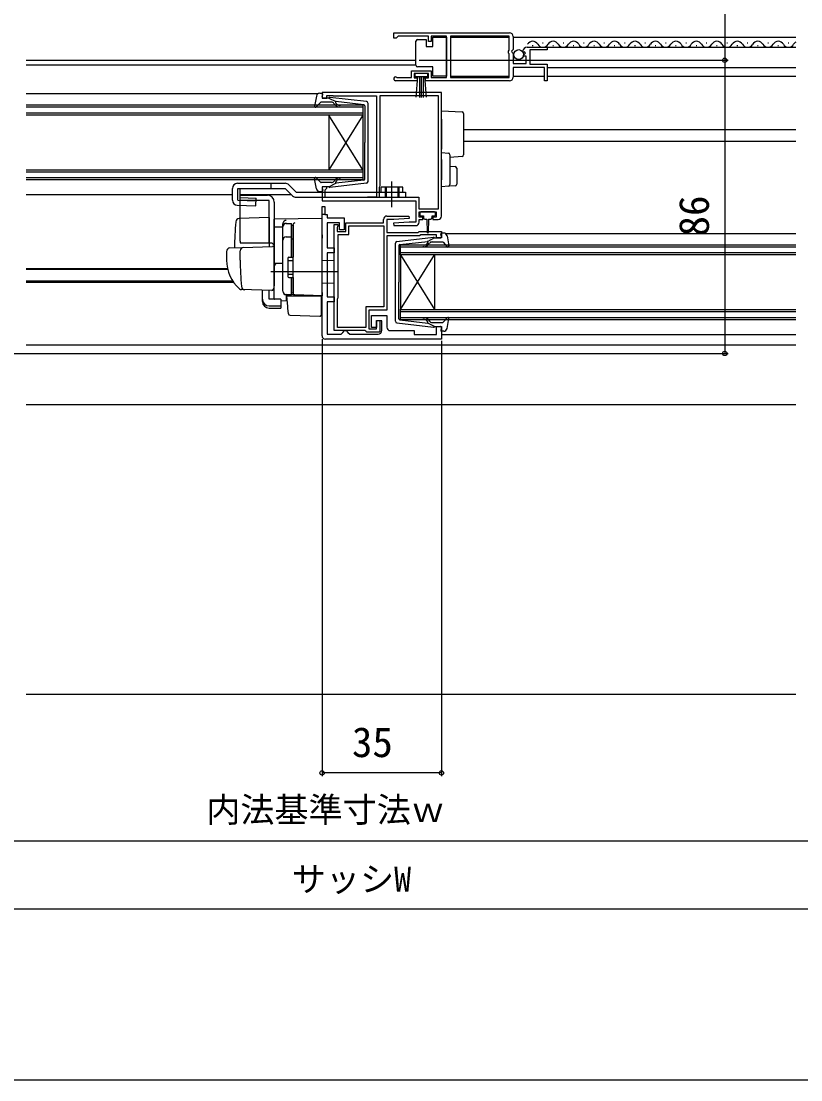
# Model space of a CAD drawing. Units: millimetres, scale not verified. Extents: x -525 to 525, y -783 to 778.
# Drawn here: x -79.3 to 149.3, y -782.7 to -472.2 of the extents above; entities that cross this region are included whole.
import ezdxf
from ezdxf.enums import TextEntityAlignment as Align

# ---------------------------------------------------------------- set-up
doc = ezdxf.new("R2010")
doc.units = ezdxf.units.MM
doc.header["$LTSCALE"] = 4
for name, color, linetype in [('0-2_YKK_11', 7, 'Continuous'), ('0-4_YKK_12', 2, 'Continuous'), ('0-5_YKK_13', 4, 'Continuous'), ('0-7_YKK_D', 6, 'Continuous'), ('0-8_YKK_ZWAK', 7, 'Continuous'), ('0-9_YSS_K', 3, 'Continuous')]:
    doc.layers.add(name, color=color, linetype=linetype)
doc.styles.add('ＭＳ ゴシック', font='')
doc.styles.get('ＭＳ ゴシック').set_extended_font_data('MS Gothic')

msp = doc.modelspace()

# ---------------------------------------------------------------- linework, layer by layer
at = {"layer": '0-2_YKK_11'}
msp.add_line((29.945, -475.7), (63.945, -475.7), dxfattribs=at)
for points in [[(30.849, -488.729), (31.043, -488.8), (35.145, -488.8), (35.145, -486.8), (40.945, -486.8), (40.945, -488.8), (45.442, -488.8), (45.442, -476.6), (40.945, -476.6), (40.945, -478.2), (40.145, -478.2), (40.145, -476.6), (31.245, -476.6), (30.945, -476.9), (30.645, -477.2), (29.945, -477.2), (29.945, -475.7)], [(64.945, -476.7), (64.945, -480.531), (64.492, -481.071), (64.645, -481.4), (64.945, -481.7), (64.945, -484.7), (68.745, -484.7), (68.745, -482.5), (68.128, -482.5), (68.021, -482.241), (68.586, -481.676), (68.316, -481.208), (67.997, -481.293), (67.746, -481.082)], [(69.04, -479.9), (74.945, -479.9), (74.945, -480.7), (69.845, -480.7), (69.845, -484.9), (74.945, -484.9), (74.945, -489.7), (74.145, -489.7), (74.145, -485.8), (64.945, -485.8), (64.945, -488.7)], [(63.945, -489.7), (39.245, -489.7), (39.245, -488.9), (40.145, -488.9), (40.145, -487.6), (35.945, -487.6), (35.945, -488.9), (36.845, -488.9), (36.845, -489.7), (30.495, -489.7)], [(43.945, -529.4), (43.945, -493.2), (8.945, -493.2), (8.945, -494.8), (10.345, -494.8), (10.345, -494), (11.913, -494), (12.079, -494.05), (12.245, -494.1), (24.945, -494.1), (24.945, -523.9), (22.245, -523.9), (22.079, -523.95), (21.913, -524), (9.845, -524), (9.845, -521.7), (10.045, -521.5), (10.345, -521.2), (10.345, -520.8), (8.945, -520.8), (8.945, -524.9), (36.445, -524.9), (36.445, -531.2), (34.445, -531.2), (29.935, -531.436), (29.955, -532.2), (36.445, -532.2)], [(8.945, -564.5), (8.945, -526.6), (9.745, -526.6), (9.745, -528.9), (10.445, -528.9), (10.445, -529.9), (15.445, -529.9), (15.445, -533.4), (14.045, -533.4), (14.045, -531.4), (10.445, -531.4), (10.445, -538.7), (12.545, -538.7), (12.545, -540.2), (10.445, -540.2), (10.445, -553.1), (12.545, -553.1), (12.545, -554.6), (10.445, -554.6), (10.445, -564), (14.545, -564), (15.045, -563.5), (15.545, -563), (16.045, -563), (16.545, -563.5), (17.045, -564), (25.445, -564)], [(27.945, -529.4), (34.435, -529.4), (34.455, -530.164), (29.945, -530.4), (27.945, -530.4), (27.945, -534.2), (37.145, -534.2), (37.445, -533.9), (43.945, -533.9), (43.945, -535.8), (42.545, -535.8), (42.545, -534.9), (37.859, -534.9), (37.559, -535.2), (27.945, -535.2), (27.945, -557), (22.645, -557), (22.645, -562.5), (24.945, -562.5), (24.945, -560), (25.845, -560), (25.845, -563.4), (22.045, -563.4), (21.762, -563.2), (21.479, -563), (12.545, -563)], [(12.545, -563), (12.545, -531.9), (13.545, -531.9), (13.545, -532.3), (13.445, -532.523), (13.345, -532.747), (13.345, -533.9), (15.945, -533.9), (15.945, -531.4), (26.945, -531.4), (26.945, -530.4)], [(37.445, -531.2), (37.445, -530.4), (38.445, -530.4), (38.445, -529.7), (37.445, -529.7), (37.445, -528.2), (42.445, -528.2), (42.445, -529.7), (41.445, -529.7), (41.445, -530.4), (42.945, -530.4)], [(26.445, -563), (26.445, -560.1), (24.945, -560.1), (24.945, -562.1), (23.445, -562.1), (23.445, -558.6), (27.945, -558.6), (27.945, -562)], [(28.945, -563), (35.945, -563), (35.945, -564.1), (42.545, -564.1), (42.545, -561.8), (43.945, -561.8), (43.945, -565.5), (9.945, -565.5)]]:
    msp.add_lwpolyline(points, dxfattribs=at)
for points in [[(46.642, -488.8), (63.845, -488.8), (63.845, -481.8), (63.645, -481.6), (63.645, -481), (63.845, -480.8), (63.845, -476.6), (46.642, -476.6)], [(43.045, -527.3), (43.045, -494.1), (25.845, -494.1), (25.845, -520.6), (25.745, -520.823), (25.645, -521.047), (25.645, -523.9), (37.345, -523.9), (37.345, -527.3)], [(8.945, -528.9), (8.945, -526.6), (9.745, -526.6), (9.745, -528.9)], [(27.045, -532.3), (27.045, -556), (21.745, -556), (21.745, -562.1), (13.445, -562.1), (13.445, -553.747), (13.545, -553.523), (13.645, -553.3), (13.645, -534.8), (16.845, -534.8), (16.845, -532.3)]]:
    msp.add_lwpolyline(points, close=True, dxfattribs=at)
for centre, radius, start, end in [((63.945, -476.7), 1, 0.00001, 89.99999), ((69.04, -481.2), 1.3, 89.99998, 174.7841), ((30.495, -489.15), 0.55, 49.88063, 270.00002), ((63.945, -488.7), 1, 270.00001, 359.99999), ((27.945, -530.4), 1, 90.00001, 179.99999), ((42.945, -529.4), 1, 270.00001, 359.99999), ((36.445, -531.2), 1, 270.00207, 359.99999), ((9.945, -564.5), 1, 180.00001, 269.99999), ((25.445, -563), 1, 270.00001, 359.99999), ((28.945, -562), 1, 180.00001, 269.99999)]:
    msp.add_arc(centre, radius, start, end, dxfattribs=at)
at = {"layer": '0-4_YKK_12'}
for p, q in [((46.645, -476.9), (63.845, -476.9)), ((64.945, -476.9), (147.804, -476.9)), ((70.592, -479.399), (70.792, -479.399)), ((73.592, -478.639), (73.792, -478.639)), ((74.545, -479.9), (147.804, -479.9)), ((76.592, -479.399), (76.792, -479.399)), ((79.592, -478.639), (79.792, -478.639)), ((82.592, -479.399), (82.792, -479.399)), ((85.592, -478.639), (85.792, -478.639)), ((88.592, -479.399), (88.792, -479.399)), ((91.592, -478.639), (91.792, -478.639)), ((94.592, -479.399), (94.792, -479.399)), ((97.592, -478.639), (97.792, -478.639)), ((100.592, -479.399), (100.792, -479.399)), ((103.592, -478.639), (103.792, -478.639)), ((106.592, -479.399), (106.792, -479.399)), ((109.592, -478.639), (109.792, -478.639)), ((112.592, -479.399), (112.792, -479.399)), ((115.591, -478.639), (115.791, -478.639)), ((118.591, -479.399), (118.791, -479.399)), ((121.591, -478.639), (121.791, -478.639)), ((124.591, -479.399), (124.791, -479.399)), ((127.591, -478.639), (127.791, -478.639)), ((130.591, -479.399), (130.791, -479.399)), ((133.591, -478.639), (133.791, -478.639)), ((136.591, -479.399), (136.791, -479.399)), ((139.591, -478.639), (139.791, -478.639)), ((142.591, -479.399), (142.791, -479.399)), ((145.591, -478.639), (145.791, -478.639)), ((-77.755, -483.7), (36.442, -483.7)), ((-77.755, -485.1), (36.442, -485.1)), ((74.945, -485.8), (147.804, -485.8)), ((46.645, -488.4), (63.845, -488.4)), ((64.945, -488.4), (74.145, -488.4)), ((74.945, -488.4), (147.804, -488.4)), ((-77.755, -493.5), (7.839, -493.5)), ((20.945, -497.5), (-77.755, -497.5)), ((-77.755, -499.1), (20.945, -499.1)), ((10.945, -499.8), (10.945, -515.8)), ((20.945, -499.8), (10.945, -515.8)), ((20.945, -515.8), (10.945, -499.8)), ((20.945, -499.8), (20.945, -515.8)), ((50.445, -504), (147.804, -504)), ((50.445, -507.4), (147.804, -507.4)), ((20.945, -516.5), (-77.755, -516.5)), ((-77.755, -518.1), (20.945, -518.1)), ((-77.755, -523.1), (-17.352, -523.1)), ((-15.017, -523.1), (-0.052, -523.1)), ((45.046, -534.5), (147.804, -534.5)), ((31.945, -537.8), (147.804, -537.8)), ((147.804, -538.5), (31.945, -538.5)), ((31.945, -540.1), (147.804, -540.1)), ((31.945, -540.8), (31.945, -556.8)), ((31.945, -540.8), (41.945, -556.8)), ((31.945, -556.8), (41.945, -540.8)), ((41.945, -540.8), (41.945, -556.8)), ((-77.755, -544.787), (-18.795, -544.787)), ((-77.755, -545), (-18.746, -545)), ((-77.755, -548.4), (-17.278, -548.4)), ((-77.755, -548.8), (-17.005, -548.8)), ((31.945, -556.8), (147.804, -556.8)), ((147.804, -557.5), (31.945, -557.5)), ((31.945, -559.1), (147.804, -559.1)), ((43.945, -564.1), (147.804, -564.1)), ((-77.755, -567.2), (147.804, -567.2)), ((-77.755, -584.7), (147.804, -584.7))]:
    msp.add_line(p, q, dxfattribs=at)
for points in [[(-77.755, -496.8), (20.945, -496.8), (20.945, -499.8), (-77.755, -499.8)], [(-77.755, -515.8), (20.945, -515.8), (20.945, -518.8), (-77.755, -518.8)], [(147.804, -540.8), (31.945, -540.8), (31.945, -537.8)], [(147.804, -559.8), (31.945, -559.8), (31.945, -556.8)]]:
    msp.add_lwpolyline(points, dxfattribs=at)
for centre, start, end in [((70.692, -479.858), 29.19937, 150.80063), ((73.692, -478.181), 209.19064, 330.80936), ((76.692, -479.858), 29.19937, 150.80063), ((79.692, -478.181), 209.19064, 330.80936), ((82.692, -479.858), 29.19937, 150.80063), ((85.692, -478.181), 209.19064, 330.80936), ((88.692, -479.857), 29.19937, 150.80063), ((91.692, -478.181), 209.19064, 330.80936), ((94.692, -479.858), 29.19937, 150.80063), ((97.692, -478.181), 209.19064, 330.80936), ((100.692, -479.858), 29.19937, 150.80063), ((103.692, -478.181), 209.19064, 330.80936), ((106.692, -479.857), 29.19937, 150.80063), ((109.692, -478.181), 209.19064, 330.80936), ((112.692, -479.857), 29.19937, 150.80063), ((115.691, -478.181), 209.19064, 330.80936), ((118.691, -479.857), 29.19937, 150.80063), ((121.691, -478.181), 209.19064, 330.80936), ((124.691, -479.857), 29.19937, 150.80063), ((127.691, -478.181), 209.19064, 330.80936), ((130.691, -479.857), 29.19937, 150.80063), ((133.691, -478.181), 209.19064, 330.80936), ((136.691, -479.857), 29.19937, 150.80063), ((139.691, -478.181), 209.19064, 330.80936), ((142.691, -479.857), 29.19937, 150.80063), ((145.691, -478.181), 209.19064, 330.80936), ((148.691, -479.857), 121.08783, 150.80063)]:
    msp.add_arc(centre, 1.718, start, end, dxfattribs=at)
at = {"layer": '0-5_YKK_13'}
for p, q in [((36.942, -477.65), (39.442, -477.65)), ((39.442, -477.65), (39.442, -479.65)), ((39.442, -479.65), (41.442, -479.65)), ((36.442, -485.15), (36.442, -484.65)), ((41.442, -485.65), (36.942, -485.65)), ((36.509, -494.576), (37.045, -488.45)), ((37.545, -488.45), (37.545, -494.6)), ((38.045, -488.45), (38.045, -494.6)), ((38.545, -488.45), (38.545, -494.6)), ((39.581, -494.576), (39.045, -488.45)), ((8.275, -493.4), (8.844, -493.4)), ((7.292, -494.217), (6.749, -497.145)), ((8.455, -496.098), (7.265, -497.402)), ((11.677, -496), (8.676, -496)), ((8.955, -494.419), (9.133, -493.78)), ((10.944, -494.8), (9.244, -494.8)), ((10.944, -494.8), (12.944, -495.813)), ((22.001, -495.849), (11.261, -494.602)), ((12.869, -496.864), (12.444, -496.357)), ((12.93, -496.159), (13.252, -496.543)), ((21.178, -496.769), (12.944, -495.813)), ((22.444, -519.255), (22.444, -496.345)), ((21.444, -497.067), (21.444, -507.8)), ((43.945, -498.497), (49.976, -498.866)), ((43.945, -500.993), (43.945, -498.497)), ((50.445, -499.365), (50.445, -501.361)), ((43.945, -500.993), (43.945, -509.799)), ((21.444, -518.533), (21.444, -507.8)), ((43.945, -510.797), (43.945, -509.799)), ((43.945, -510.797), (45.976, -510.921)), ((43.945, -512.793), (43.945, -510.797)), ((49.976, -511.981), (46.445, -512.197)), ((43.945, -512.793), (43.945, -518.801)), ((46.445, -514.797), (47.976, -514.891)), ((8.455, -519.502), (7.265, -518.198)), ((48.445, -515.39), (48.445, -520.052)), ((-17.352, -524.743), (-17.352, -521.301)), ((-17.352, -524.743), (-17.352, -521.301)), ((-15.852, -519.801), (-1.852, -519.801)), ((-15.736, -521.301), (-1.852, -521.301)), ((-15.736, -524.746), (-15.736, -521.301)), ((-15.017, -524.001), (-15.017, -521.301)), ((-6.055, -519.801), (-6.055, -521.301)), ((-1.852, -521.301), (0.308, -523.461)), ((-0.791, -520.24), (1.369, -522.4)), ((7.292, -521.382), (6.749, -518.455)), ((11.677, -519.6), (8.676, -519.6)), ((8.955, -521.18), (9.133, -521.819)), ((10.944, -520.8), (9.244, -520.8)), ((10.944, -520.8), (12.944, -519.786)), ((22.001, -519.751), (11.261, -520.998)), ((12.869, -518.736), (12.444, -519.243)), ((12.93, -519.44), (13.252, -519.057)), ((21.178, -518.831), (12.944, -519.786)), ((26.245, -522.4), (26.245, -520.9)), ((27.445, -520.9), (27.445, -523.9)), ((27.745, -520.9), (27.745, -523.9)), ((29.445, -526.805), (29.445, -519.247)), ((31.145, -520.9), (31.145, -523.9)), ((47.976, -520.551), (45.976, -520.673)), ((-15.057, -536.802), (-15.057, -523.302)), ((-15.057, -523.302), (-7.057, -523.302)), ((-15.017, -524.001), (-10.352, -524.134)), ((-10.417, -526.399), (-10.352, -524.134)), ((1.369, -522.4), (33.445, -522.4)), ((1.369, -523.9), (33.445, -523.9)), ((8.275, -522.2), (8.844, -522.2)), ((33.445, -522.4), (33.445, -523.9)), ((-15.895, -526.242), (-10.417, -526.399)), ((-15.736, -524.746), (-10.374, -524.899)), ((-6.557, -524.802), (-15.057, -524.802)), ((-6.557, -537.302), (-6.557, -524.802)), ((-5.057, -525.302), (-5.057, -549.602)), ((-6.557, -529.854), (-15.383, -530.162)), ((-6.557, -529.854), (-6.557, -538.354)), ((8.943, -530.102), (-5.057, -530.346)), ((-5.057, -532.575), (-5.057, -530.346)), ((-5.057, -530.802), (-5.057, -530.79)), ((-5.057, -531.002), (-5.057, -530.802)), ((8.943, -534.898), (8.943, -530.102)), ((37.645, -528.501), (37.645, -529.001)), ((41.945, -528.201), (37.945, -528.201)), ((37.945, -529.301), (38.695, -529.301)), ((38.695, -529.301), (38.695, -529.901)), ((39.095, -530.301), (39.695, -530.301)), ((39.695, -530.301), (39.795, -534.255)), ((40.195, -530.301), (40.095, -534.255)), ((40.195, -530.301), (40.795, -530.301)), ((41.195, -529.901), (41.195, -529.301)), ((41.195, -529.301), (41.945, -529.301)), ((42.245, -529.001), (42.245, -528.501)), ((-5.057, -532.575), (-2.557, -532.54)), ((-2.557, -532.479), (-2.557, -531.684)), ((-2.557, -551.434), (-2.557, -532.479)), ((-2.557, -551.452), (-2.557, -532.573)), ((-1.557, -531.573), (-0.057, -531.573)), ((-0.057, -541.452), (-0.057, -531.552)), ((-0.057, -532.076), (0.443, -532.076)), ((0.443, -531.955), (0.445, -531.914)), ((0.443, -535.594), (0.443, -531.955)), ((0.443, -532.076), (0.443, -541.452)), ((0.443, -533.267), (0.443, -533.72)), ((-1.557, -535.517), (-0.057, -535.517)), ((-0.057, -536.036), (0.443, -536.036)), ((0.443, -536.076), (0.443, -535.594)), ((0.443, -551.522), (0.443, -536.076)), ((8.943, -534.898), (8.943, -535.862)), ((8.943, -551.802), (8.943, -535.862)), ((30.884, -536.849), (41.625, -535.602)), ((31.707, -537.769), (39.942, -536.813)), ((41.942, -535.8), (39.942, -536.813)), ((41.208, -537), (44.21, -537)), ((41.942, -535.8), (43.642, -535.8)), ((43.931, -535.419), (43.753, -534.78)), ((44.611, -534.4), (44.042, -534.4)), ((45.594, -535.217), (46.137, -538.145)), ((-19.057, -539.756), (-19.057, -542.302)), ((-18.092, -538.757), (-14.304, -538.624)), ((-15.057, -542.302), (-15.057, -539.599)), ((-6.057, -537.302), (-14.923, -537.302)), ((-14.304, -538.624), (-5.574, -538.32)), ((-5.057, -538.819), (-5.057, -549.302)), ((30.442, -560.255), (30.442, -537.345)), ((31.442, -538.067), (31.442, -548.8)), ((39.956, -537.159), (39.634, -537.543)), ((40.017, -537.864), (40.442, -537.357)), ((44.431, -537.098), (45.62, -538.402)), ((-5.057, -542.602), (-5.057, -542.002)), ((-5.057, -543.602), (-5.057, -543.002)), ((-1.057, -541.752), (-1.057, -547.152)), ((-1.057, -542.452), (0.443, -542.452)), ((-0.757, -541.452), (0.443, -541.452)), ((0.443, -541.302), (0.443, -540.802)), ((12.443, -542.502), (8.943, -542.44)), ((13.443, -545.801), (-6.057, -545.801)), ((-2.557, -543.302), (-5.057, -543.345)), ((-5.057, -547.093), (-5.057, -543.347)), ((-5.057, -545.081), (-5.057, -544.117)), ((-5.057, -545.122), (-5.057, -545.081)), ((-5.057, -546.602), (-5.057, -546.002)), ((-5.057, -549.302), (-5.095, -549.556)), ((-5.057, -547.602), (-5.057, -547.002)), ((-5.057, -547.602), (-5.057, -547.002)), ((-5.057, -547.602), (-5.057, -547.002)), ((-5.057, -547.602), (-5.057, -549.302)), ((-5.057, -547.602), (-5.057, -549.302)), ((-1.057, -546.452), (0.443, -546.452)), ((-0.757, -547.452), (0.443, -547.452)), ((-0.057, -552.452), (-0.057, -547.452)), ((0.443, -547.452), (0.443, -551.952)), ((0.443, -548.002), (0.443, -547.502)), ((31.442, -559.533), (31.442, -548.8)), ((-13.798, -550.996), (-14.646, -550.967)), ((-5.801, -551.276), (-14.63, -550.967)), ((-8.557, -553.809), (-8.557, -551.179)), ((-6.557, -553.809), (-6.557, -551.249)), ((-5.095, -549.556), (-5.289, -550.85)), ((0.926, -552.522), (-1.592, -552.434)), ((-1.592, -552.434), (-1.592, -554.218)), ((-0.057, -552.452), (-1.557, -552.452)), ((-0.057, -551.952), (0.443, -551.952)), ((0.443, -552.022), (0.443, -551.522)), ((8.943, -552.802), (0.926, -552.522)), ((8.943, -551.802), (8.943, -552.802)), ((-8.557, -554.472), (-8.557, -553.809)), ((-3.157, -553.809), (-6.557, -553.809)), ((-3.157, -553.809), (-3.157, -555.753)), ((-3.157, -554.191), (-1.592, -554.218)), ((7.943, -552.767), (8.943, -552.802)), ((-6.557, -556.416), (-3.157, -556.416)), ((-1.041, -556.412), (-1.081, -555.955)), ((-0.899, -558.029), (-1.041, -556.412)), ((-0.419, -558.485), (8.333, -558.791)), ((8.643, -556.78), (8.643, -558.491)), ((30.884, -560.751), (41.625, -561.998)), ((31.707, -559.831), (39.942, -560.786)), ((39.956, -560.44), (39.634, -560.057)), ((41.942, -561.8), (39.942, -560.786)), ((40.017, -559.736), (40.442, -560.243)), ((41.208, -560.6), (44.21, -560.6)), ((41.942, -561.8), (43.642, -561.8)), ((44.431, -560.502), (45.62, -559.198)), ((45.594, -562.382), (46.137, -559.455)), ((43.931, -562.18), (43.753, -562.819)), ((44.611, -563.2), (44.042, -563.2))]:
    msp.add_line(p, q, dxfattribs=at)
for points in [[(41.442, -479.65), (41.442, -476.95), (45.442, -476.95), (45.442, -488.35)], [(36.442, -484.65), (36.442, -478.65), (36.442, -478.15)], [(45.442, -488.35), (41.442, -488.35), (41.442, -485.65)], [(50.445, -501.361), (50.445, -509.486), (50.445, -511.482)], [(46.445, -511.42), (46.445, -512.918), (46.445, -518.677), (46.445, -520.174)], [(32.645, -522.4), (32.645, -520.9), (26.245, -520.9)], [(31.445, -520.9), (31.445, -522.4), (31.445, -523.9)], [(45.976, -520.673), (43.945, -520.797), (43.945, -518.801)], [(-5.057, -544.117), (-5.057, -543.753), (-5.057, -532.575)], [(12.443, -542.502), (12.443, -549.102), (8.943, -549.163)], [(-5.057, -553.667), (-5.057, -547.923), (-5.057, -547.093)], [(-1.081, -555.955), (-1.357, -552.802), (-1.326, -552.802)], [(-1.326, -552.802), (8.643, -552.802), (8.643, -556.144), (8.643, -556.78)], [(-6.557, -555.753), (-3.157, -555.753), (-3.157, -556.416)]]:
    msp.add_lwpolyline(points, dxfattribs=at)
msp.add_lwpolyline([(36.145, -488.45), (39.945, -488.45), (39.945, -487.6), (36.145, -487.6)], close=True, dxfattribs=at)
msp.add_circle((66.595, -482.05), 1.45, dxfattribs=at)
for centre, radius, start, end in [((36.942, -478.15), 0.5, 90, 179.99999), ((36.942, -485.15), 0.5, 180.00005, 270), ((8.275, -494.4), 1, 90, 169.48786), ((8.844, -493.7), 0.3, 344.43464, 90), ((8.676, -496.3), 0.3, 90, 137.64469), ((9.244, -494.5), 0.3, 164.43464, 270), ((11.227, -494.9), 0.3, 83.37911, 160.52878), ((11.677, -497), 1, 40.00001, 90), ((13.084, -496.031), 0.2, 83.37911, 220.00001), ((14.018, -495.9), 1, 220.00001, 270), ((21.944, -496.345), 0.5, 0, 83.37911), ((7.044, -497.2), 0.3, 169.48786, 317.64469), ((14.018, -495.9), 1.5, 220.00001, 270), ((14.018, -497.15), 0.25, 270, 90), ((21.144, -497.067), 0.3, 0, 83.37911), ((49.945, -499.365), 0.5, 0, 86.5), ((45.945, -511.42), 0.5, 0, 86.5), ((49.945, -511.482), 0.5, 273.5, 0), ((47.945, -515.39), 0.5, 0, 86.5), ((7.044, -518.4), 0.3, 42.35531, 190.51214), ((14.018, -519.7), 1.5, 90, 139.99999), ((14.018, -518.45), 0.25, 270, 90), ((-15.852, -521.301), 1.5, 90, 180), ((-1.852, -521.301), 1.5, 45, 90), ((8.275, -521.2), 1, 190.51214, 270), ((8.676, -519.3), 0.3, 222.35531, 270), ((9.244, -521.1), 0.3, 90, 195.56536), ((11.227, -520.7), 0.3, 199.47122, 276.62089), ((11.677, -518.6), 1, 270, 319.99999), ((13.084, -519.569), 0.2, 139.99999, 276.62089), ((14.018, -519.7), 1, 90, 139.99999), ((21.144, -518.533), 0.3, 276.62089, 0), ((21.944, -519.255), 0.5, 276.62089, 0), ((45.945, -520.174), 0.5, 273.5, 0), ((47.945, -520.052), 0.5, 273.5, 0), ((-7.057, -525.302), 2, 0, 90), ((1.369, -522.4), 1.5, 225, 270), ((8.844, -521.9), 0.3, 270, 15.56536), ((-15.852, -524.743), 1.5, 180, 268.36342), ((-15.348, -531.162), 1, 92, 175.1492), ((-1.549, -531.691), 1.01, 92.39285, 128.65936), ((37.945, -528.501), 0.3, 90, 180), ((37.945, -529.001), 0.3, 180, 270), ((39.095, -529.901), 0.4, 180, 270), ((40.795, -529.901), 0.4, 270, 359.99781), ((41.945, -528.501), 0.3, 0, 90), ((41.945, -529.001), 0.3, 270, 0), ((98.243, -540.802), 115, 175.1492, 178.95761), ((-1.557, -531.684), 1, 128.57221, 180), ((-1.559, -532.478), 0.998, 91.87521, 180.01759), ((-1.557, -532.573), 1, 90, 180), ((1.011, -531.965), 0.569, 98.65414, 174.87867), ((-14.057, -536.802), 1, 180, 210), ((-1.557, -536.517), 1, 90, 180), ((30.942, -537.345), 0.5, 96.62089, 180), ((39.802, -537.031), 0.2, 319.99999, 96.62089), ((39.945, -534.251), 0.15, 181.5265, 358.47315), ((41.208, -538), 1, 90, 139.99999), ((41.659, -535.9), 0.3, 19.47122, 96.62089), ((43.642, -535.5), 0.3, 270, 15.56536), ((44.042, -534.7), 0.3, 90, 195.56536), ((44.21, -537.3), 0.3, 42.35531, 90), ((44.611, -535.4), 1, 10.51214, 90), ((-18.057, -539.756), 1, 92, 180), ((-14.057, -539.599), 1, 92, 180), ((-6.057, -538.302), 1, 0, 90), ((-5.557, -538.819), 0.5, 0, 92), ((31.742, -538.067), 0.3, 96.62089, 180), ((38.868, -538.15), 0.25, 90, 270), ((38.868, -536.9), 1, 270, 319.99999), ((38.868, -536.9), 1.5, 270, 319.99999), ((45.842, -538.2), 0.3, 222.35531, 10.51214), ((-8.057, -542.401), 11, 179.4814, 229.17186), ((65.943, -542.289), 81, 180.00856, 185.53061), ((-0.757, -541.752), 0.3, 90, 180), ((-10.049, -549.23), 7.716, 44.7071, 49.68108), ((-0.757, -547.152), 0.3, 180, 270), ((-14.595, -549.968), 1, 229.17186, 268), ((-13.684, -550), 1, 185.53061, 268), ((-5.783, -550.776), 0.5, 268, 351.46923), ((-1.557, -551.434), 1, 180, 268), ((-1.557, -551.452), 1, 180, 270), ((0.943, -552.022), 0.5, 180, 268), ((-4.557, -553.667), 0.5, 180, 196.57035), ((-0.401, -557.985), 0.5, 185, 268.02699), ((8.343, -558.491), 0.3, 268, 0), ((30.942, -560.255), 0.5, 180, 263.37911), ((31.742, -559.533), 0.3, 180, 263.37911), ((38.868, -559.45), 0.25, 90, 270), ((38.868, -560.7), 1.5, 40.00001, 90), ((38.868, -560.7), 1, 40.00001, 90), ((39.802, -560.569), 0.2, 263.37911, 40.00001), ((41.208, -559.6), 1, 220.00001, 270), ((41.659, -561.7), 0.3, 263.37911, 340.52878), ((43.642, -562.1), 0.3, 344.43464, 90), ((44.21, -560.3), 0.3, 270, 317.64469), ((45.842, -559.4), 0.3, 349.48786, 137.64469), ((44.042, -562.9), 0.3, 164.43464, 270), ((44.611, -562.2), 1, 270, 349.48786)]:
    msp.add_arc(centre, radius, start, end, dxfattribs=at)
for centre in [(-6.557, -553.809), (-6.557, -554.472)]:
    msp.add_ellipse(centre, major_axis=(2, 0), ratio=0.971846, start_param=3.1415927, end_param=4.712389, dxfattribs=at)
at = {"layer": '0-7_YKK_D'}
for p, q in [((126.995, -413.7), (126.995, -483.7)), ((37.442, -483.7), (127.995, -483.7)), ((37.442, -483.7), (127.995, -483.7)), ((126.995, -483.7), (126.995, -569.7)), ((8.945, -565.5), (8.945, -693.7)), ((43.945, -566), (43.945, -693.7)), ((-212.206, -569.7), (127.995, -569.7)), ((43.945, -692.7), (8.945, -692.7)), ((244.499, -712.7), (-194.501, -712.7)), ((264.499, -732.7), (-214.501, -732.7))]:
    msp.add_line(p, q, dxfattribs=at)
for centre in [(126.995, -483.7), (126.995, -483.7), (126.995, -569.7), (8.945, -692.7), (43.945, -692.7)]:
    msp.add_circle(centre, 0.637, dxfattribs=at)
at = {"layer": '0-8_YKK_ZWAK'}
msp.add_lwpolyline([(-525, -782.7), (525, -782.7), (525, 747.3)], dxfattribs=at)
at = {"layer": '0-9_YSS_K'}
msp.add_line((147.804, -669.704), (-77.755, -669.704), dxfattribs=at)

# ---------------------------------------------------------------- texts
at = {"layer": '0-7_YKK_D', "style": 'ＭＳ ゴシック'}
msp.add_text('86', height=8.798, rotation=90, dxfattribs=at).set_placement((124.995, -535.359), align=Align.BOTTOM_LEFT)
for s, height, p in [('35', 8.798, (17.718, -690.7)), ('内法基準寸法ｗ', 7.331, (-25.001, -709.336)), ('サッシW', 7.331, (0.084, -729.677))]:
    msp.add_text(s, height=height, dxfattribs=at).set_placement(p, align=Align.BOTTOM_LEFT)

doc.saveas('drawing.dxf')
